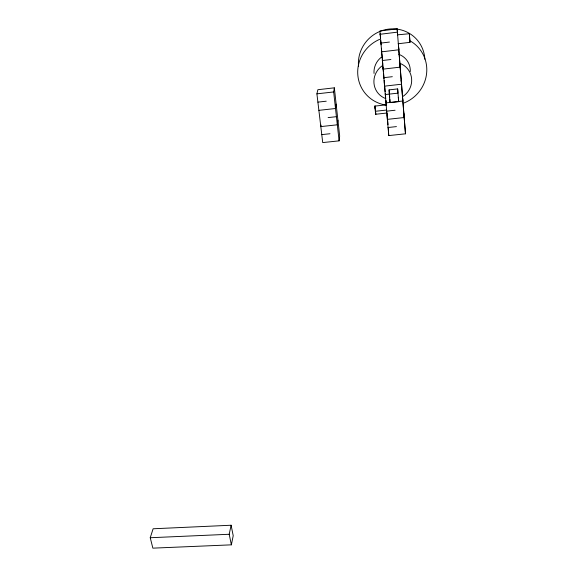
<?xml version="1.0" encoding="UTF-8"?>
<svg xmlns="http://www.w3.org/2000/svg" width="577" height="577" viewBox="0 0 577 577"><rect width="100%" height="100%" fill="white"/><g stroke="black" fill="none" stroke-linecap="round" stroke-linejoin="round"><path stroke-width="0.87" d="M397.445 34.851L409.324 33.726M375.54 111.159L375.714 114.397L374.985 105.952L375.331 108.793M339.096 140.853L339.673 136.071L334.343 87.827L317.855 89.716L316.91 93.849L322.716 142.584L339.096 140.853L333.665 91.945L334.343 87.827M337.927 120.232L337.314 124.805L320.812 126.594L321.1 125.065M336.146 104.156L335.504 108.505L318.879 110.351M231.363 544.839L233.216 535.73L231.103 525.236L153.114 528.777L150.244 537.735L152.862 548.15L231.363 544.839L229.206 534.266L231.103 525.236M398.159 43.758L410.016 42.337L409.353 33.473M397.149 28.872L379.911 30.992L388.754 135.588L405.48 133.814L397.149 28.872L397.625 34.952M379.976 34.288L397.503 32.146M380.741 43.109L389.453 42.056M382.248 60.535L390.896 59.518M383.734 77.686L392.317 76.698M316.91 93.849L333.665 91.945M397.64 88.916L398.678 101.66L390.03 102.627L389.309 94.13L389.1 89.882L397.64 88.916L397.993 93.149L385.198 94.556M317.898 102.136L326.236 101.199M387.008 113.013L375.728 114.253L375.353 111.289L374.978 106.089L386.301 104.834M375.353 111.289L386.698 110.034M328.118 117.593L336.413 116.684M386.64 111.166L395.086 110.236M321.771 134.621L329.979 133.741M388.054 127.51L396.442 126.608M150.244 537.735L229.206 534.266M410.009 42.33L409.937 41.832M374.978 106.089L375.36 109.075M399.861 63.34L400.25 67.134L382.998 69.146L382.926 66.86M401.181 80.167L401.585 84.206L384.47 86.153L384.34 82.1M399.782 63.311A19.149 18.5 -38.9 0 1 411.625 78.84A19.149 18.5 -38.9 0 1 402.479 96.734L402.905 101.004L385.919 102.894L385.825 100.319L386.28 104.588M403.763 113.034L404.203 117.535L387.347 119.367L387.174 114.852M405.48 133.814L402.479 96.734M409.886 41.306L409.381 34.793M380.135 33.581L380.51 37.909M380.733 40.505L381.108 44.833M381.722 51.887L381.411 48.295L381.498 51.858L398.887 49.781L398.512 46.247L399.457 58.212M381.873 53.675L382.262 58.162M382.421 59.95L382.811 64.436M383.034 67.098L383.416 71.512M383.575 73.272L384.03 78.566M384.181 80.333L384.563 84.704M384.715 86.442L385.162 91.649M385.313 93.387L385.688 97.737M387.023 113.142L387.477 118.408M387.636 120.182L388.018 124.625M388.249 127.293L388.754 135.588M398.318 97.304L398.678 101.66M389.1 89.882L389.735 97.419M399.587 59.921L402.414 95.861M375.483 110.798L375.728 114.253M389.85 99.129L390.03 102.627M385.84 98.631A19.149 18.5 -38.9 0 1 373.968 83.232A19.149 18.5 -38.9 0 1 382.883 65.331M398.866 54.353A18.45 17.822 -42.8 0 1 410.29 71.548M374.033 73.416A18.45 17.822 -42.8 0 1 381.267 57.282M358.497 66.139A33.877 32.701 -46.5 0 1 389.367 29.03A33.877 32.701 -46.5 0 1 424.86 59.243M410.406 41.061A35.096 33.906 -42.9 0 1 426.627 73.257A35.096 33.906 -42.9 0 1 404.188 102.901M386.619 105.165A35.096 33.906 -42.9 0 1 357.884 75.76A35.096 33.906 -42.9 0 1 379.68 39.344"/></g></svg>
